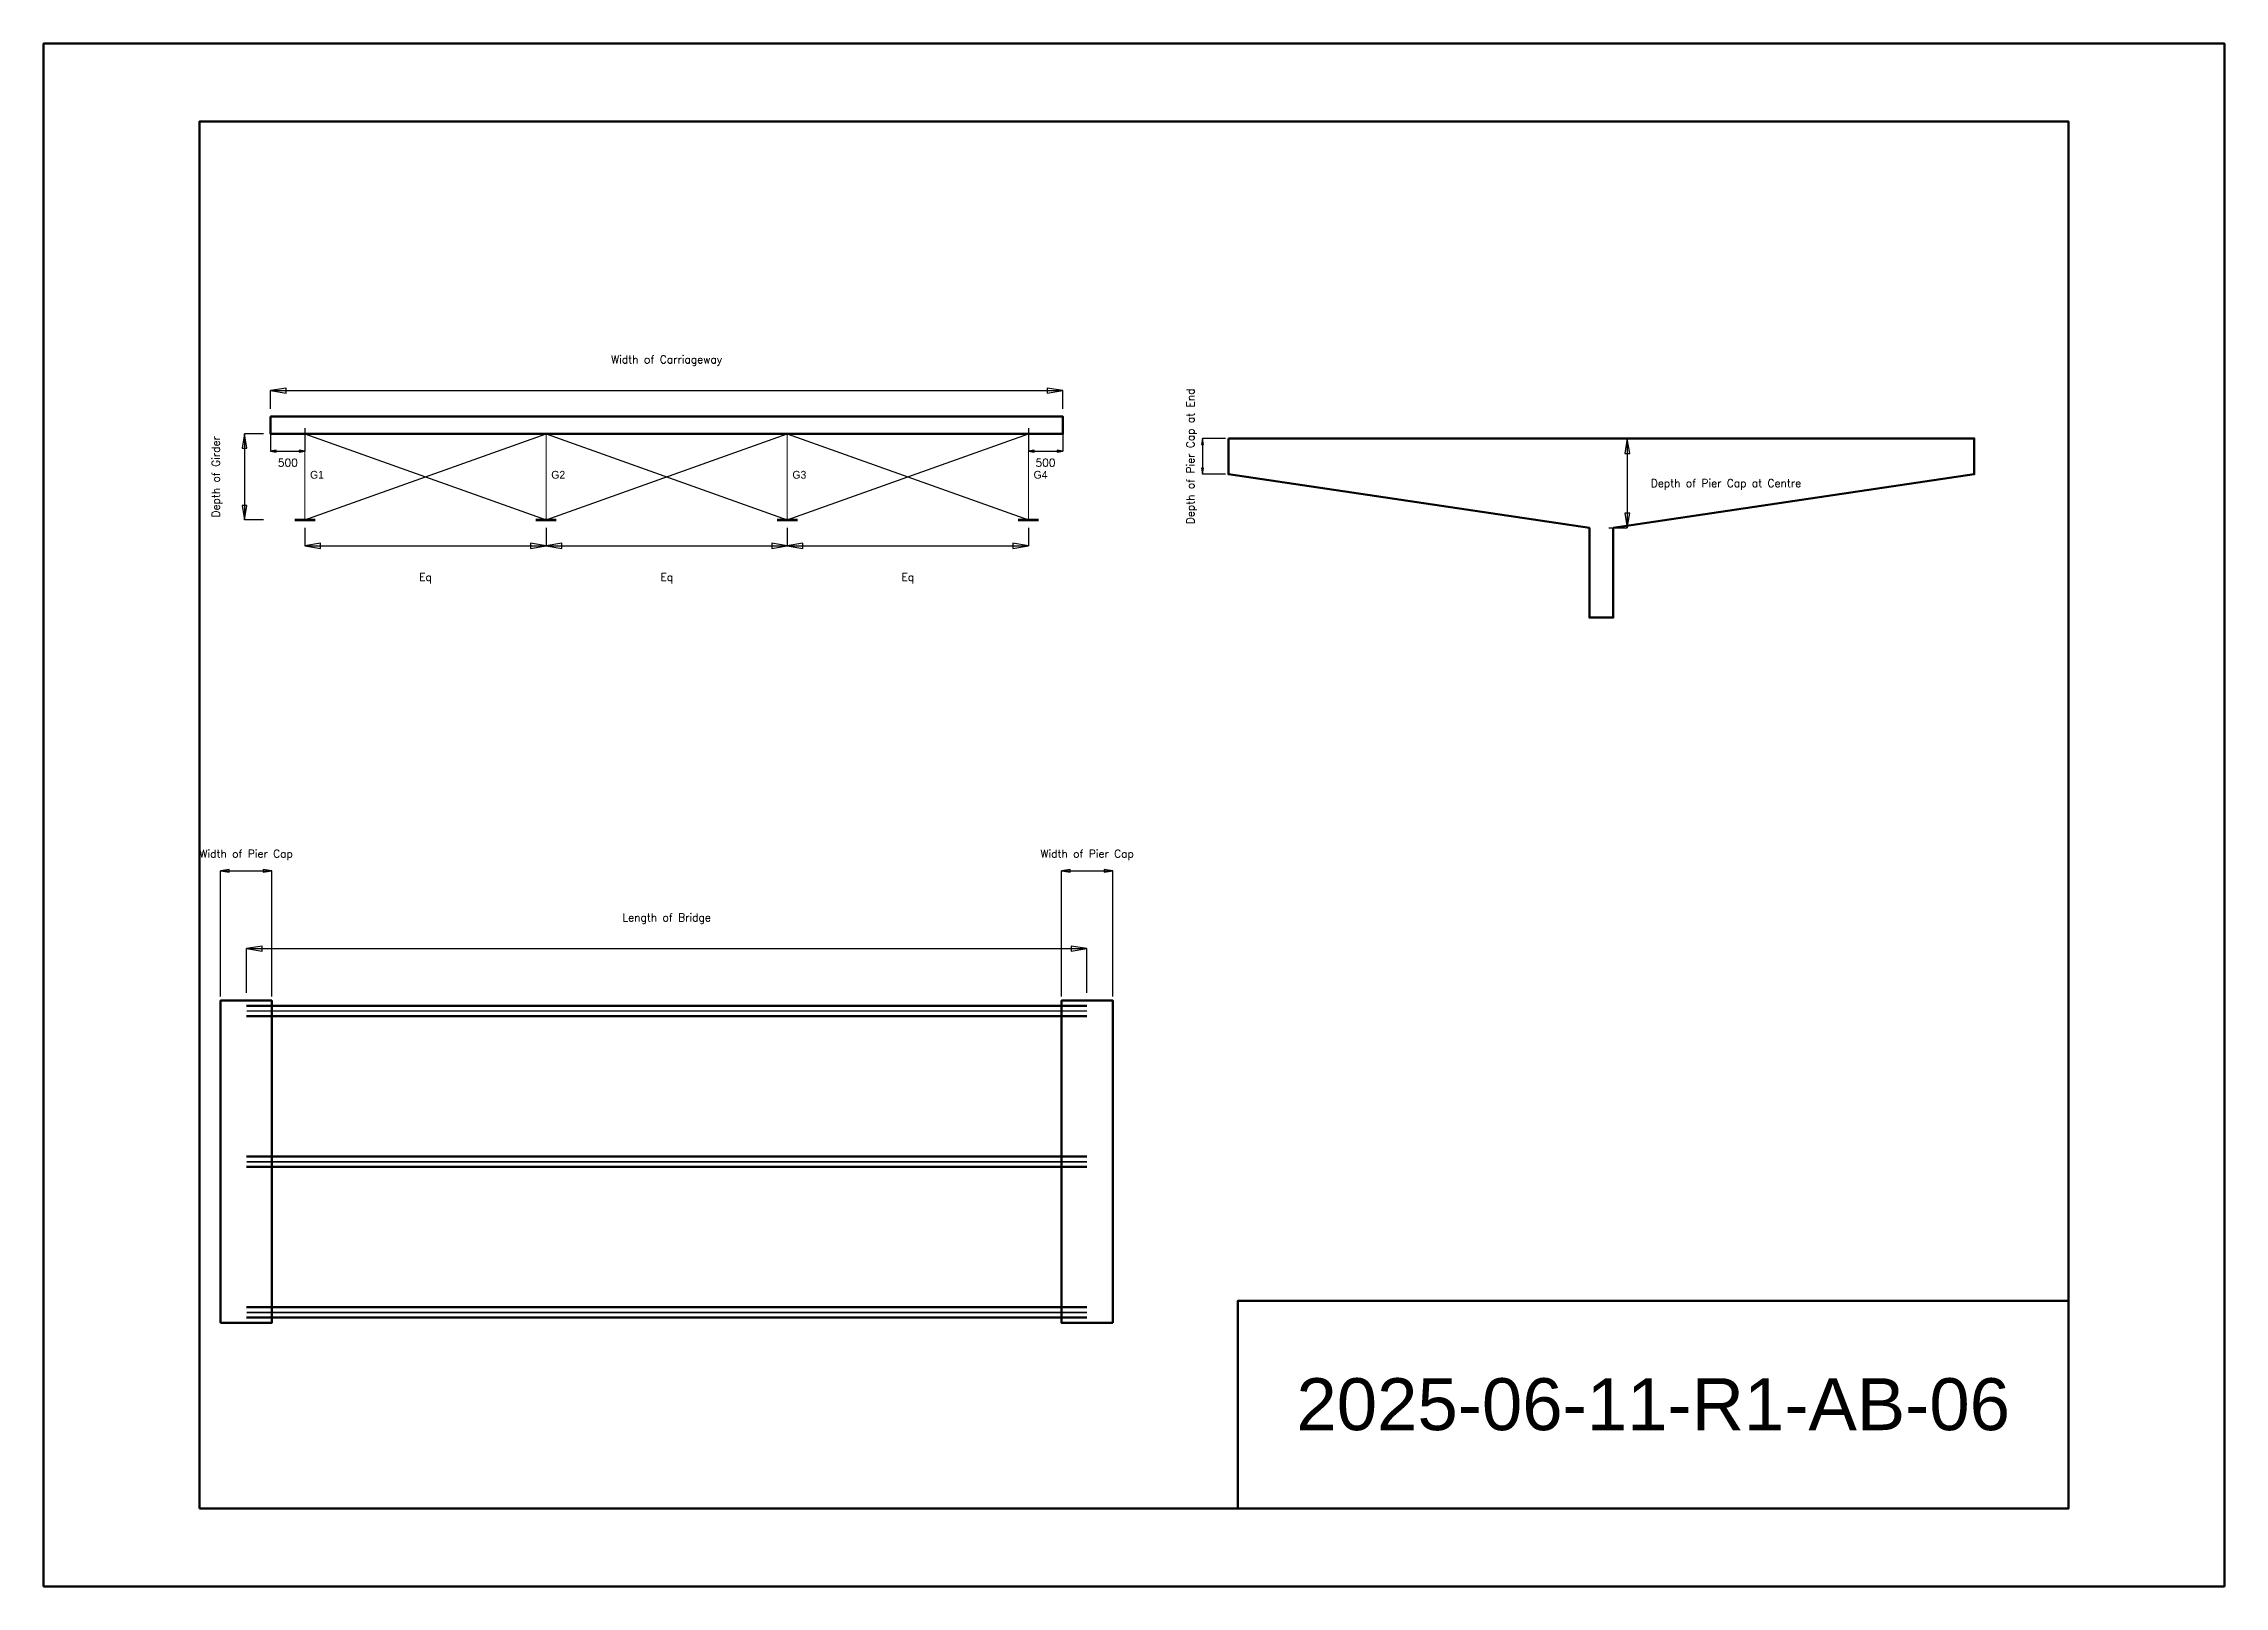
# Model space of a CAD drawing. Header units: millimetres. Extents: x 0 to 420, y 0 to 297.
import ezdxf
from ezdxf.enums import TextEntityAlignment as Align

# ---------------------------------------------------------------- set-up
doc = ezdxf.new("R2010")
doc.units = ezdxf.units.MM
for name, color, linetype, lineweight in [('BORDER', 7, 'Continuous', 60), ('BRACING', 7, 'Continuous', 30), ('DIMENSIONS', 7, 'Continuous', 25), ('OBJECT', 7, 'Continuous', 50), ('TEXT', 7, 'Continuous', 25)]:
    doc.layers.add(name, color=color, linetype=linetype, lineweight=lineweight)
doc.styles.add('BOLD_TEXT', font='arial.ttf')
doc.styles.add('ROMANS', font='romans.shx', dxfattribs={"width": 0.8})

msp = doc.modelspace()

# ---------------------------------------------------------------- linework, layer by layer
at = {"layer": 'BORDER'}
for points in [[(0, 0), (420, 0), (420, 297), (0, 297), (0, 0)], [(30, 15), (390, 15), (390, 282), (30, 282), (30, 15)], [(230, 15), (390, 15), (390, 55), (230, 55), (230, 15)]]:
    msp.add_lwpolyline(points, close=True, dxfattribs=at)
at = {"layer": 'BRACING'}
for p, q in [((50.33, 221.88), (96.78, 205.3)), ((50.33, 205.3), (96.78, 221.88)), ((96.78, 221.88), (143.22, 205.3)), ((96.78, 205.3), (143.22, 221.88)), ((143.22, 221.88), (189.67, 205.3)), ((143.22, 205.3), (189.67, 221.88))]:
    msp.add_line(p, q, dxfattribs=at)
at = {"layer": 'DIM_ARROW'}
for points in [[(43.7, 230.2), (46.7, 229.7), (46.7, 230.7)], [(196.3, 230.2), (193.3, 230.7), (193.3, 229.7)], [(38.7, 221.88), (38.24, 219.12), (39.16, 219.12)], [(43.7, 218.54), (44.8, 218.36), (44.8, 218.73)], [(50.33, 218.54), (49.23, 218.73), (49.23, 218.36)], [(189.67, 218.54), (190.77, 218.36), (190.77, 218.73)], [(196.3, 218.54), (195.2, 218.73), (195.2, 218.36)], [(223.17, 221), (222.98, 219.85), (223.36, 219.85)], [(305, 221), (304.52, 218.12), (305.48, 218.12)], [(223.17, 214.1), (223.36, 215.25), (222.98, 215.25)], [(38.7, 205.3), (39.16, 208.06), (38.24, 208.06)], [(305, 203.76), (305.48, 206.63), (304.52, 206.63)], [(50.33, 200.3), (53.33, 199.8), (53.33, 200.8)], [(96.78, 200.3), (93.78, 200.8), (93.78, 199.8)], [(96.78, 200.3), (99.78, 199.8), (99.78, 200.8)], [(143.22, 200.3), (140.22, 200.8), (140.22, 199.8)], [(143.22, 200.3), (146.22, 199.8), (146.22, 200.8)], [(189.67, 200.3), (186.67, 200.8), (186.67, 199.8)], [(34.08, 137.77), (35.72, 137.5), (35.72, 138.04)], [(43.94, 137.77), (42.29, 138.04), (42.29, 137.5)], [(196.06, 137.77), (197.71, 137.5), (197.71, 138.04)], [(205.92, 137.77), (204.28, 138.04), (204.28, 137.5)], [(39.08, 122.77), (42.08, 122.27), (42.08, 123.27)], [(200.92, 122.77), (197.92, 123.27), (197.92, 122.27)]]:
    msp.add_lwpolyline(points, close=True, dxfattribs=at)
at = {"layer": 'DIMENSIONS'}
for p, q in [((43.7, 226.7), (43.7, 230.2)), ((43.7, 230.2), (196.3, 230.2)), ((196.3, 226.7), (196.3, 230.2)), ((43.7, 222.99), (43.7, 218.54)), ((50.33, 222.99), (50.33, 218.54)), ((189.67, 222.99), (189.67, 218.54)), ((196.3, 222.99), (196.3, 218.54)), ((42.32, 221.88), (38.7, 221.88)), ((38.7, 221.88), (38.7, 205.3)), ((43.7, 218.54), (50.33, 218.54)), ((189.67, 218.54), (196.3, 218.54)), ((227.6, 221), (223.17, 221)), ((223.17, 221), (223.17, 214.1)), ((301.44, 221), (305, 221)), ((305, 221), (305, 203.76)), ((227.6, 214.1), (223.17, 214.1)), ((42.32, 205.3), (38.7, 205.3)), ((50.33, 203.8), (50.33, 200.3)), ((96.78, 203.8), (96.78, 200.3)), ((96.78, 203.8), (96.78, 200.3)), ((143.22, 203.8), (143.22, 200.3)), ((143.22, 203.8), (143.22, 200.3)), ((189.67, 203.8), (189.67, 200.3)), ((301.44, 203.76), (305, 203.76)), ((50.33, 200.3), (96.78, 200.3)), ((96.78, 200.3), (143.22, 200.3)), ((143.22, 200.3), (189.67, 200.3)), ((34.08, 113.59), (34.08, 137.77)), ((34.08, 137.77), (43.94, 137.77)), ((43.94, 113.59), (43.94, 137.77)), ((196.06, 113.59), (196.06, 137.77)), ((196.06, 137.77), (205.92, 137.77)), ((205.92, 113.59), (205.92, 137.77)), ((39.08, 114.27), (39.08, 122.77)), ((39.08, 122.77), (200.92, 122.77)), ((200.92, 114.27), (200.92, 122.77))]:
    msp.add_line(p, q, dxfattribs=at)
at = {"layer": 'OBJECT', "lineweight": 60}
for p, q in [((39.08, 111.77), (200.92, 111.77)), ((39.08, 82.75), (200.92, 82.75)), ((39.08, 51.73), (200.92, 51.73))]:
    msp.add_line(p, q, dxfattribs=at)
at = {"layer": 'OBJECT'}
for p, q in [((39.08, 109.77), (200.92, 109.77)), ((39.08, 80.75), (200.92, 80.75)), ((39.08, 53.73), (200.92, 53.73))]:
    msp.add_line(p, q, dxfattribs=at)
for points in [[(43.7, 225.2), (196.3, 225.2), (196.3, 221.88), (43.7, 221.88)], [(228.17, 221), (371.83, 221), (371.83, 214.1), (302.3, 203.76), (302.3, 186.52), (297.7, 186.52), (297.7, 203.76), (228.17, 214.1)], [(34.08, 50.73), (43.94, 50.73), (43.94, 112.77), (34.08, 112.77)], [(205.92, 50.73), (196.06, 50.73), (196.06, 112.77), (205.92, 112.77)]]:
    msp.add_lwpolyline(points, close=True, dxfattribs=at)
for points, const_width in [([(48.34, 221.88), (52.32, 221.88)], 0.5), ([(50.33, 221.88), (50.33, 205.3)], 0.2), ([(94.79, 221.88), (98.77, 221.88)], 0.5), ([(96.78, 221.88), (96.78, 205.3)], 0.2), ([(141.23, 221.88), (145.21, 221.88)], 0.5), ([(143.22, 221.88), (143.22, 205.3)], 0.2), ([(187.68, 221.88), (191.66, 221.88)], 0.5), ([(189.67, 221.88), (189.67, 205.3)], 0.2), ([(48.34, 205.3), (52.32, 205.3)], 0.5), ([(94.79, 205.3), (98.77, 205.3)], 0.5), ([(141.23, 205.3), (145.21, 205.3)], 0.5), ([(187.68, 205.3), (191.66, 205.3)], 0.5), ([(39.08, 110.77), (200.92, 110.77)], 0.3), ([(39.08, 81.75), (200.92, 81.75)], 0.3), ([(39.08, 52.73), (200.92, 52.73)], 0.3)]:
    msp.add_lwpolyline(points, dxfattribs=dict(at, const_width=const_width))

# ---------------------------------------------------------------- texts
at = {"layer": 'TEXT', "style": 'ROMANS'}
for s, p in [('Width of Carriageway', (120, 236.2)), ('500', (47.02, 216.33)), ('500', (192.98, 216.33)), ('  Depth of Pier Cap at Centre', (322.99, 212.38)), ('Eq', (73.56, 194.3)), ('Eq', (120, 194.3)), ('Eq', (166.44, 194.3)), ('Width of Pier Cap', (39.01, 141.05)), ('Width of Pier Cap', (200.99, 141.05)), ('Length of Bridge', (120, 128.77))]:
    msp.add_text(s, height=1.5, dxfattribs=at).set_placement(p, align=Align.MIDDLE_CENTER)
for s, p in [('Depth of Pier Cap at End', (220.87, 217.55)), ('Depth of Girder', (33.17, 213.59))]:
    msp.add_text(s, height=1.5, rotation=90, dxfattribs=at).set_placement(p, align=Align.MIDDLE_CENTER)
at = {"layer": 'TEXT'}
for s, p in [('G1', (51.32, 213.25)), ('G2', (97.77, 213.25)), ('G3', (144.21, 213.25)), ('G4', (190.66, 213.25))]:
    msp.add_text(s, height=1.5, dxfattribs=at).set_placement(p)
at = {"layer": 'TEXT', "insert": (310, 35), "char_height": 10, "attachment_point": 5, "style": 'BOLD_TEXT'}
msp.add_mtext('2025-06-11-R1-AB-06', dxfattribs=at)

doc.saveas('drawing.dxf')
